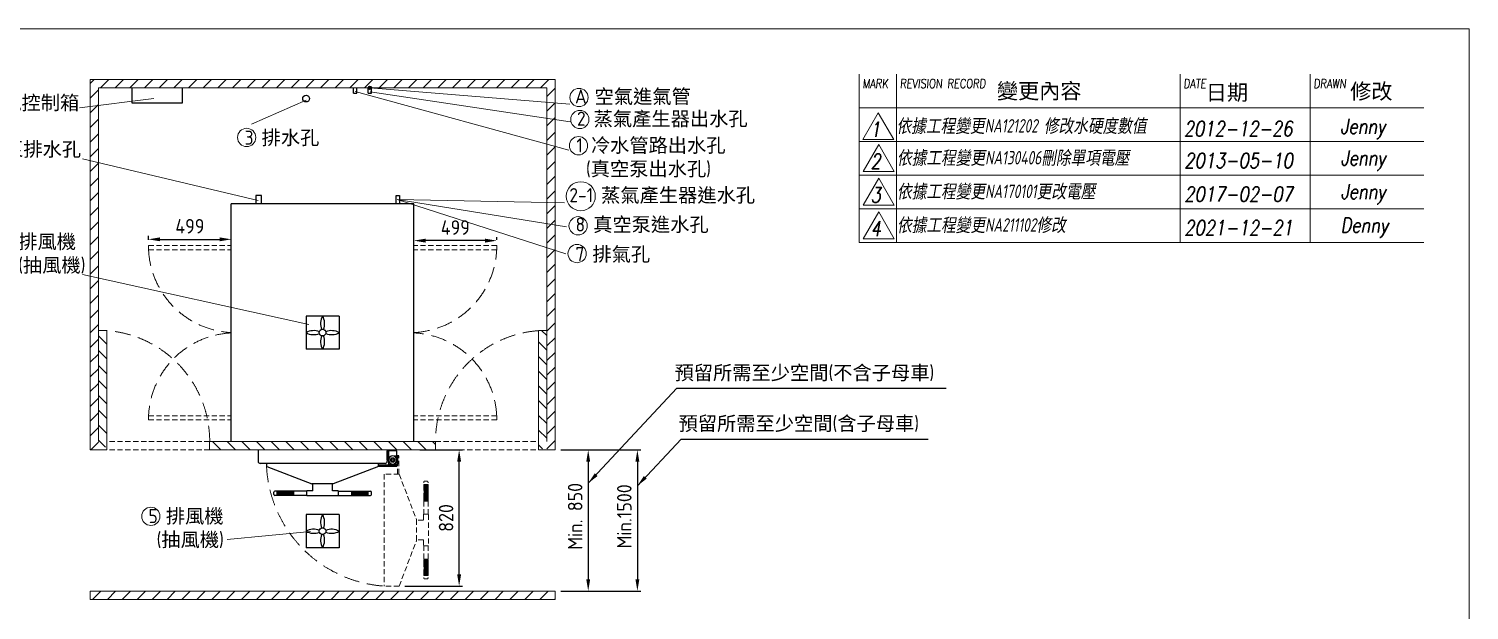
# Model space of a CAD drawing. Header units: millimetres. Extents: x -215875 to 28279, y -2277 to 9295.
# Drawn here: x 19603 to 28279, y 5794 to 9295 of the extents above; entities that cross this region are included whole.
import ezdxf

# ---------------------------------------------------------------- set-up
doc = ezdxf.new("R2010")
doc.units = ezdxf.units.MM
doc.header["$MEASUREMENT"] = 0
doc.linetypes.add('HIDDEN', pattern=[9.525, 6.35, -3.175])
doc.layers.get('0').update_dxf_attribs({"lineweight": 25})
for name, color, linetype, lineweight in [('D', 3, 'Continuous', 13), ('F', 7, 'Continuous', 15), ('H', 2, 'HIDDEN', 15), ('S', 4, 'Continuous', 15), ('T', 4, 'Continuous', 15)]:
    doc.layers.add(name, color=color, linetype=linetype, lineweight=lineweight)
doc.styles.get("Standard").update_dxf_attribs({"font": 'KAIU.TTF'})
doc.styles.add('STU25', font='isocp2.shx')
doc.styles.add('Text', font='romans.shx', dxfattribs={"width": 0.8, "oblique": 10})
doc.dimstyles.new('STU25', dxfattribs={"dimscale": 35, "dimtxt": 2.5, "dimasz": 2, "dimexe": 0.6, "dimexo": 1, "dimgap": 1, "dimtad": 1, "dimdsep": 46, "dimtxsty": 'STU25', "dimcen": 2, "dimazin": 2, "dimtfac": 1, "dimtmove": 0, "dimatfit": 3, "dimfxl": 0, "dimtolj": 1, "dimtzin": 0, "dimarcsym": 0})
doc.dimstyles.new('STU25$7', dxfattribs={"dimscale": 35, "dimtxt": 2.5, "dimasz": 2, "dimexe": 1.25, "dimexo": 0.625, "dimgap": 1, "dimtad": 0, "dimdec": 4, "dimdsep": 46, "dimtxsty": 'STU25', "dimcen": 2.5, "dimazin": 2, "dimtfac": 1, "dimtdec": 4, "dimtmove": 0, "dimatfit": 3, "dimfxl": 0, "dimtolj": 1, "dimtzin": 0, "dimarcsym": 0})
pattern_1 = [(315, (238863.4, 22972.41), (44.194174, 44.194174), [])]

# ---------------------------------------------------------------- blocks, each defined once
blk = doc.blocks.new('*D13')
at = {"layer": 'D', "color": 0, "lineweight": -2}
for p, q in [((22807.6, 6759), (22993.4, 6759)), ((22972.4, 6689), (22972.4, 5979)), ((22807.6, 5909), (22993.4, 5909))]:
    blk.add_line(p, q, dxfattribs=at)
at = {"layer": 'D', "color": 0}
for points in [[(22984, 6689), (22960.7, 6689), (22972.4, 6759)], [(22960.7, 5979), (22984, 5979), (22972.4, 5909)]]:
    blk.add_solid(points, dxfattribs=at)
at = {"layer": 'Defpoints', "color": 0}
for p in [(22772.6, 6759), (22772.6, 5909), (22972.4, 5909)]:
    blk.add_point(p, dxfattribs=at)
at = {"layer": 'D', "color": 0, "insert": (22893.6, 6359), "char_height": 87.5, "attachment_point": 5, "rotation": 90, "style": 'STU25'}
blk.add_mtext('\\A1;{\\Fisocp2.shx;Min. 850}', dxfattribs=at)
blk = doc.blocks.new('*D14')
at = {"layer": 'D', "color": 0, "lineweight": -2}
for p, q in [((22807.6, 6759), (23289.5, 6759)), ((23268.5, 6689), (23268.5, 5979)), ((22807.6, 5909), (23289.5, 5909))]:
    blk.add_line(p, q, dxfattribs=at)
at = {"layer": 'D', "color": 0}
for points in [[(23280.2, 6689), (23256.8, 6689), (23268.5, 6759)], [(23256.8, 5979), (23280.2, 5979), (23268.5, 5909)]]:
    blk.add_solid(points, dxfattribs=at)
at = {"layer": 'Defpoints', "color": 0}
for p in [(22772.6, 6759), (22772.6, 5909), (23268.5, 5909)]:
    blk.add_point(p, dxfattribs=at)
at = {"layer": 'D', "color": 0, "insert": (23189.7, 6359), "char_height": 87.5, "attachment_point": 5, "rotation": 90, "style": 'STU25'}
blk.add_mtext('\\A1;{\\Fisocp2.shx;Min.1500}', dxfattribs=at)
blk = doc.blocks.new('*D16')
at = {"layer": 'D', "color": 0, "lineweight": -2}
for p, q in [((21957.6, 6759), (22215.9, 6759)), ((22194.9, 6009), (22194.9, 6689)), ((21868.7, 5939), (22215.9, 5939))]:
    blk.add_line(p, q, dxfattribs=at)
at = {"layer": 'D', "color": 0}
for points in [[(22206.6, 6689), (22183.3, 6689), (22194.9, 6759)], [(22183.3, 6009), (22206.6, 6009), (22194.9, 5939)]]:
    blk.add_solid(points, dxfattribs=at)
at = {"layer": 'Defpoints', "color": 0}
for p in [(21922.6, 6759), (22194.9, 6759), (21833.7, 5939)]:
    blk.add_point(p, dxfattribs=at)
at = {"layer": 'D', "color": 0, "insert": (22116.2, 6349), "char_height": 87.5, "attachment_point": 5, "rotation": 90, "style": 'STU25'}
blk.add_mtext('\\A1;820', dxfattribs=at)
blk = doc.blocks.new('*D18')
at = {"layer": 'D', "color": 0, "lineweight": -2}
for p, q in [((21922.6, 8024), (21922.6, 8040)), ((22351.6, 8019), (21992.6, 8019)), ((22421.6, 8024), (22421.6, 8040))]:
    blk.add_line(p, q, dxfattribs=at)
at = {"layer": 'D', "color": 0}
for points in [[(21992.6, 8030.7), (21992.6, 8007.4), (21922.6, 8019)], [(22351.6, 8007.4), (22351.6, 8030.7), (22421.6, 8019)]]:
    blk.add_solid(points, dxfattribs=at)
at = {"layer": 'Defpoints', "color": 0}
for p in [(21922.6, 8019), (21922.6, 7989), (22421.6, 7989)]:
    blk.add_point(p, dxfattribs=at)
at = {"layer": 'D', "color": 0, "insert": (22172.1, 8097.8), "char_height": 87.5, "attachment_point": 5, "style": 'STU25'}
blk.add_mtext('\\A1;499', dxfattribs=at)
blk = doc.blocks.new('*D19')
at = {"layer": 'D', "color": 0, "lineweight": -2}
for p, q in [((20323.6, 8024), (20323.6, 8047.9)), ((20393.6, 8026.9), (20752.6, 8026.9)), ((20822.6, 8024), (20822.6, 8047.9))]:
    blk.add_line(p, q, dxfattribs=at)
at = {"layer": 'D', "color": 0}
for points in [[(20393.6, 8038.6), (20393.6, 8015.3), (20323.6, 8026.9)], [(20752.6, 8015.3), (20752.6, 8038.6), (20822.6, 8026.9)]]:
    blk.add_solid(points, dxfattribs=at)
at = {"layer": 'Defpoints', "color": 0}
for p in [(20323.6, 7989), (20822.6, 8026.9), (20822.6, 7989)]:
    blk.add_point(p, dxfattribs=at)
at = {"layer": 'D', "color": 0, "insert": (20573.1, 8105.7), "char_height": 87.5, "attachment_point": 5, "style": 'STU25'}
blk.add_mtext('\\A1;499', dxfattribs=at)

msp = doc.modelspace()

# ---------------------------------------------------------------- hatches: boundary and pattern name
msp.add_hatch(color=256).paths.add_polyline_path([(21657.613, 8949.797, 1), (21657.613, 8928.275, 1)])
at = {"layer": 'H', "ltscale": 5}
h = msp.add_hatch(dxfattribs=at)
h.set_pattern_fill('ANSI31', color=256, scale=500, style=0)
h.set_pattern_definition([(45, (238863.4, 22972.41), (-44.194174, 44.194174), [])])
h.paths.add_polyline_path([(20022.613, 8939.036), (21646.853, 8939.036, -1), (21668.374, 8939.036), (22722.613, 8939.036), (22722.613, 6809.036), (22722.613, 6759.036), (22772.613, 6759.036), (22772.613, 8989.036), (19972.613, 8989.036), (19972.613, 6759.036), (20022.613, 6759.036), (20022.613, 6809.036), (20022.613, 7478.252)])
h = msp.add_hatch(dxfattribs=at)
h.set_pattern_fill('ANSI31', color=256, scale=20, angle=270, style=0)
h.set_pattern_definition([(315, (254033.56, 22906.9), (44.90128, 44.90128), [])])
h.paths.add_polyline_path([(20022.613, 7478.252), (20022.613, 6809.036), (20047.613, 6765.735), (20072.613, 6780.169), (20072.613, 7478.252)])
h = msp.add_hatch(dxfattribs=at)
h.set_pattern_fill('ANSI31', color=256, scale=500, angle=270, style=0)
h.set_pattern_definition(pattern_1)
h.paths.add_polyline_path([(22722.613, 7478.252), (22722.613, 6809.036), (22697.613, 6765.735), (22672.613, 6780.169), (22672.613, 7478.252)])
h = msp.add_hatch(dxfattribs=at)
h.set_pattern_fill('ANSI31', color=256, scale=500, angle=270, style=0)
h.set_pattern_definition(pattern_1)
h.paths.add_polyline_path([(20691.829, 6759.036), (20691.829, 6809.036), (22053.398, 6809.036), (22053.398, 6759.036)])
h = msp.add_hatch(dxfattribs=at)
h.set_pattern_fill('ANSI31', color=256, scale=20, style=0)
h.set_pattern_definition([(45, (238297.184, 22922.41), (-44.90128, 44.90128), [])])
h.paths.add_polyline_path([(19972.613, 5909.036), (19972.613, 5859.036), (22772.613, 5859.036), (22772.613, 5909.036)])

# ---------------------------------------------------------------- linework, layer by layer
for p, q in [((21558.946, 8906.661), (21558.946, 8939.036)), ((21578.946, 8906.661), (21578.946, 8939.036)), ((21647.613, 8906.661), (21647.613, 8939.036)), ((21667.613, 8906.661), (21667.613, 8939.036)), ((21558.946, 8906.661), (21578.946, 8906.661)), ((21647.613, 8906.661), (21667.613, 8906.661)), ((20969.717, 8290.036), (20969.717, 8240.036)), ((21003.717, 8290.036), (20969.717, 8290.036)), ((21003.717, 8240.036), (21003.717, 8290.036)), ((21815.842, 8290.036), (21835.842, 8290.036)), ((21815.842, 8240.036), (21815.842, 8290.036)), ((21835.842, 8290.036), (21835.842, 8240.036)), ((20822.613, 6809.036), (20822.613, 8240.036)), ((21922.613, 8240.036), (20822.613, 8240.036)), ((21922.613, 6809.036), (21922.613, 8240.036)), ((21272.613, 7565.036), (21272.613, 7365.036)), ((21472.613, 7565.036), (21272.613, 7565.036)), ((21472.613, 7565.036), (21472.613, 7365.036)), ((21472.613, 7365.036), (21272.613, 7365.036)), ((20983.613, 6759.036), (20983.613, 6691.036)), ((21761.613, 6759.036), (21761.613, 6691.036)), ((21761.613, 6698.036), (21761.613, 6754.036)), ((21761.613, 6754.036), (21769.613, 6754.036)), ((21769.613, 6698.036), (21761.613, 6698.036)), ((21819.613, 6754.036), (21769.613, 6754.036)), ((21769.613, 6754.036), (21769.613, 6698.036)), ((21769.613, 6698.036), (21769.613, 6754.036)), ((21769.613, 6698.036), (21769.613, 6669.036)), ((21819.613, 6698.036), (21819.613, 6754.036)), ((21819.613, 6698.036), (21819.613, 6669.036)), ((21831.613, 6723.036), (21823.613, 6723.036)), ((21823.613, 6723.036), (21823.613, 6673.036)), ((21025.613, 6678.036), (20996.613, 6678.036)), ((21748.613, 6678.036), (21025.613, 6678.036)), ((21035.613, 6658.916), (21035.613, 6678.036)), ((21035.613, 6658.916), (21308.613, 6555.036)), ((21709.613, 6658.916), (21436.613, 6555.036)), ((21709.613, 6658.916), (21709.613, 6678.036)), ((21709.613, 6669.036), (21819.613, 6669.036)), ((21709.613, 6661.036), (21819.613, 6661.036)), ((21819.613, 6669.036), (21769.613, 6669.036)), ((21819.613, 6661.036), (21819.613, 6669.036)), ((21278.507, 6510.686), (21084.507, 6510.686)), ((21098.507, 6499.709), (21109.484, 6510.686)), ((21098.507, 6501.709), (21107.484, 6510.686)), ((21098.507, 6497.709), (21111.484, 6510.686)), ((21098.507, 6493.709), (21115.484, 6510.686)), ((21098.507, 6495.709), (21113.484, 6510.686)), ((21098.507, 6503.709), (21105.484, 6510.686)), ((21098.507, 6509.709), (21099.484, 6510.686)), ((21098.507, 6507.709), (21101.484, 6510.686)), ((21098.507, 6505.709), (21103.484, 6510.686)), ((21098.507, 6487.709), (21121.484, 6510.686)), ((21098.507, 6489.709), (21119.484, 6510.686)), ((21098.507, 6491.709), (21117.484, 6510.686)), ((21098.507, 6485.709), (21123.484, 6510.686)), ((21098.507, 6485.286), (21098.507, 6510.686)), ((21122.321, 6485.286), (21098.507, 6509.099)), ((21120.321, 6485.286), (21098.507, 6507.099)), ((21124.321, 6485.286), (21098.921, 6510.686)), ((21100.084, 6485.286), (21125.484, 6510.686)), ((21126.321, 6485.286), (21100.921, 6510.686)), ((21102.084, 6485.286), (21127.484, 6510.686)), ((21128.321, 6485.286), (21102.921, 6510.686)), ((21104.084, 6485.286), (21129.484, 6510.686)), ((21130.321, 6485.286), (21104.921, 6510.686)), ((21106.084, 6485.286), (21131.484, 6510.686)), ((21132.321, 6485.286), (21106.921, 6510.686)), ((21108.084, 6485.286), (21133.484, 6510.686)), ((21134.321, 6485.286), (21108.921, 6510.686)), ((21110.084, 6485.286), (21135.484, 6510.686)), ((21136.321, 6485.286), (21110.921, 6510.686)), ((21112.084, 6485.286), (21137.484, 6510.686)), ((21138.321, 6485.286), (21112.921, 6510.686)), ((21114.084, 6485.286), (21139.484, 6510.686)), ((21140.321, 6485.286), (21114.921, 6510.686)), ((21116.084, 6485.286), (21141.484, 6510.686)), ((21142.321, 6485.286), (21116.921, 6510.686)), ((21118.084, 6485.286), (21143.484, 6510.686)), ((21144.321, 6485.286), (21118.921, 6510.686)), ((21120.084, 6485.286), (21145.484, 6510.686)), ((21146.321, 6485.286), (21120.921, 6510.686)), ((21122.084, 6485.286), (21147.484, 6510.686)), ((21148.321, 6485.286), (21122.921, 6510.686)), ((21124.084, 6485.286), (21149.484, 6510.686)), ((21150.321, 6485.286), (21124.921, 6510.686)), ((21126.084, 6485.286), (21151.484, 6510.686)), ((21152.321, 6485.286), (21126.921, 6510.686)), ((21128.084, 6485.286), (21153.484, 6510.686)), ((21154.321, 6485.286), (21128.921, 6510.686)), ((21130.084, 6485.286), (21155.484, 6510.686)), ((21156.321, 6485.286), (21130.921, 6510.686)), ((21132.084, 6485.286), (21157.484, 6510.686)), ((21158.321, 6485.286), (21132.921, 6510.686)), ((21134.084, 6485.286), (21159.484, 6510.686)), ((21160.321, 6485.286), (21134.921, 6510.686)), ((21136.084, 6485.286), (21161.484, 6510.686)), ((21162.321, 6485.286), (21136.921, 6510.686)), ((21138.084, 6485.286), (21163.484, 6510.686)), ((21164.321, 6485.286), (21138.921, 6510.686)), ((21140.084, 6485.286), (21165.484, 6510.686)), ((21166.321, 6485.286), (21140.921, 6510.686)), ((21142.084, 6485.286), (21167.484, 6510.686)), ((21168.321, 6485.286), (21142.921, 6510.686)), ((21144.084, 6485.286), (21169.484, 6510.686)), ((21170.321, 6485.286), (21144.921, 6510.686)), ((21146.084, 6485.286), (21171.484, 6510.686)), ((21172.321, 6485.286), (21146.921, 6510.686)), ((21148.084, 6485.286), (21173.484, 6510.686)), ((21174.321, 6485.286), (21148.921, 6510.686)), ((21150.084, 6485.286), (21175.484, 6510.686)), ((21176.321, 6485.286), (21150.921, 6510.686)), ((21152.084, 6485.286), (21177.484, 6510.686)), ((21178.321, 6485.286), (21152.921, 6510.686)), ((21154.084, 6485.286), (21179.484, 6510.686)), ((21180.321, 6485.286), (21154.921, 6510.686)), ((21156.084, 6485.286), (21181.484, 6510.686)), ((21182.321, 6485.286), (21156.921, 6510.686)), ((21158.084, 6485.286), (21183.484, 6510.686)), ((21184.321, 6485.286), (21158.921, 6510.686)), ((21160.084, 6485.286), (21185.484, 6510.686)), ((21186.321, 6485.286), (21160.921, 6510.686)), ((21162.084, 6485.286), (21187.484, 6510.686)), ((21188.321, 6485.286), (21162.921, 6510.686)), ((21164.084, 6485.286), (21189.484, 6510.686)), ((21190.321, 6485.286), (21164.921, 6510.686)), ((21166.084, 6485.286), (21191.484, 6510.686)), ((21192.321, 6485.286), (21166.921, 6510.686)), ((21168.084, 6485.286), (21193.484, 6510.686)), ((21194.321, 6485.286), (21168.921, 6510.686)), ((21170.084, 6485.286), (21195.484, 6510.686)), ((21196.321, 6485.286), (21170.921, 6510.686)), ((21172.084, 6485.286), (21197.484, 6510.686)), ((21198.321, 6485.286), (21172.921, 6510.686)), ((21174.084, 6485.286), (21198.507, 6509.709)), ((21198.507, 6487.099), (21174.921, 6510.686)), ((21176.084, 6485.286), (21198.507, 6507.709)), ((21198.507, 6489.099), (21176.921, 6510.686)), ((21198.507, 6491.099), (21178.921, 6510.686)), ((21198.507, 6493.099), (21180.921, 6510.686)), ((21198.507, 6495.099), (21182.921, 6510.686)), ((21198.507, 6497.099), (21184.921, 6510.686)), ((21198.507, 6499.099), (21186.921, 6510.686)), ((21198.507, 6501.099), (21188.921, 6510.686)), ((21198.507, 6503.099), (21190.921, 6510.686)), ((21198.507, 6505.099), (21192.921, 6510.686)), ((21198.507, 6507.099), (21194.921, 6510.686)), ((21198.507, 6509.099), (21196.921, 6510.686)), ((21198.507, 6485.286), (21198.507, 6510.686)), ((21313.613, 6512.986), (21278.507, 6512.986)), ((21278.507, 6482.986), (21278.507, 6512.986)), ((21278.507, 6485.286), (21278.507, 6510.686)), ((21436.613, 6555.036), (21308.613, 6555.036)), ((21313.613, 6512.986), (21313.613, 6555.036)), ((21431.613, 6512.986), (21431.613, 6555.036)), ((21465.613, 6512.986), (21431.613, 6512.986)), ((21467.613, 6484.986), (21467.613, 6510.986)), ((21467.613, 6510.686), (21661.613, 6510.686)), ((21547.613, 6493.099), (21565.2, 6510.686)), ((21547.613, 6509.099), (21549.2, 6510.686)), ((21547.613, 6503.099), (21555.2, 6510.686)), ((21547.613, 6505.099), (21553.2, 6510.686)), ((21547.613, 6507.099), (21551.2, 6510.686)), ((21547.613, 6497.099), (21561.2, 6510.686)), ((21547.613, 6499.099), (21559.2, 6510.686)), ((21547.613, 6501.099), (21557.2, 6510.686)), ((21547.613, 6495.099), (21563.2, 6510.686)), ((21547.613, 6485.286), (21547.613, 6510.686)), ((21547.613, 6487.099), (21571.2, 6510.686)), ((21547.613, 6489.099), (21569.2, 6510.686)), ((21547.613, 6491.099), (21567.2, 6510.686)), ((21572.036, 6485.286), (21547.613, 6509.709)), ((21570.036, 6485.286), (21547.613, 6507.709)), ((21547.8, 6485.286), (21573.2, 6510.686)), ((21574.036, 6485.286), (21548.636, 6510.686)), ((21549.8, 6485.286), (21575.2, 6510.686)), ((21576.036, 6485.286), (21550.636, 6510.686)), ((21551.8, 6485.286), (21577.2, 6510.686)), ((21578.036, 6485.286), (21552.636, 6510.686)), ((21553.8, 6485.286), (21579.2, 6510.686)), ((21580.036, 6485.286), (21554.636, 6510.686)), ((21555.8, 6485.286), (21581.2, 6510.686)), ((21582.036, 6485.286), (21556.636, 6510.686)), ((21557.8, 6485.286), (21583.2, 6510.686)), ((21584.036, 6485.286), (21558.636, 6510.686)), ((21559.8, 6485.286), (21585.2, 6510.686)), ((21586.036, 6485.286), (21560.636, 6510.686)), ((21561.8, 6485.286), (21587.2, 6510.686)), ((21588.036, 6485.286), (21562.636, 6510.686)), ((21563.8, 6485.286), (21589.2, 6510.686)), ((21590.036, 6485.286), (21564.636, 6510.686)), ((21565.8, 6485.286), (21591.2, 6510.686)), ((21592.036, 6485.286), (21566.636, 6510.686)), ((21567.8, 6485.286), (21593.2, 6510.686)), ((21594.036, 6485.286), (21568.636, 6510.686)), ((21569.8, 6485.286), (21595.2, 6510.686)), ((21596.036, 6485.286), (21570.636, 6510.686)), ((21571.8, 6485.286), (21597.2, 6510.686)), ((21598.036, 6485.286), (21572.636, 6510.686)), ((21573.8, 6485.286), (21599.2, 6510.686)), ((21600.036, 6485.286), (21574.636, 6510.686)), ((21575.8, 6485.286), (21601.2, 6510.686)), ((21602.036, 6485.286), (21576.636, 6510.686)), ((21577.8, 6485.286), (21603.2, 6510.686)), ((21604.036, 6485.286), (21578.636, 6510.686)), ((21579.8, 6485.286), (21605.2, 6510.686)), ((21606.036, 6485.286), (21580.636, 6510.686)), ((21581.8, 6485.286), (21607.2, 6510.686)), ((21608.036, 6485.286), (21582.636, 6510.686)), ((21583.8, 6485.286), (21609.2, 6510.686)), ((21610.036, 6485.286), (21584.636, 6510.686)), ((21585.8, 6485.286), (21611.2, 6510.686)), ((21612.036, 6485.286), (21586.636, 6510.686)), ((21587.8, 6485.286), (21613.2, 6510.686)), ((21614.036, 6485.286), (21588.636, 6510.686)), ((21589.8, 6485.286), (21615.2, 6510.686)), ((21616.036, 6485.286), (21590.636, 6510.686)), ((21591.8, 6485.286), (21617.2, 6510.686)), ((21618.036, 6485.286), (21592.636, 6510.686)), ((21593.8, 6485.286), (21619.2, 6510.686)), ((21620.036, 6485.286), (21594.636, 6510.686)), ((21595.8, 6485.286), (21621.2, 6510.686)), ((21622.036, 6485.286), (21596.636, 6510.686)), ((21597.8, 6485.286), (21623.2, 6510.686)), ((21624.036, 6485.286), (21598.636, 6510.686)), ((21599.8, 6485.286), (21625.2, 6510.686)), ((21626.036, 6485.286), (21600.636, 6510.686)), ((21601.8, 6485.286), (21627.2, 6510.686)), ((21628.036, 6485.286), (21602.636, 6510.686)), ((21603.8, 6485.286), (21629.2, 6510.686)), ((21630.036, 6485.286), (21604.636, 6510.686)), ((21605.8, 6485.286), (21631.2, 6510.686)), ((21632.036, 6485.286), (21606.636, 6510.686)), ((21607.8, 6485.286), (21633.2, 6510.686)), ((21634.036, 6485.286), (21608.636, 6510.686)), ((21609.8, 6485.286), (21635.2, 6510.686)), ((21636.036, 6485.286), (21610.636, 6510.686)), ((21611.8, 6485.286), (21637.2, 6510.686)), ((21638.036, 6485.286), (21612.636, 6510.686)), ((21613.8, 6485.286), (21639.2, 6510.686)), ((21640.036, 6485.286), (21614.636, 6510.686)), ((21615.8, 6485.286), (21641.2, 6510.686)), ((21642.036, 6485.286), (21616.636, 6510.686)), ((21617.8, 6485.286), (21643.2, 6510.686)), ((21644.036, 6485.286), (21618.636, 6510.686)), ((21619.8, 6485.286), (21645.2, 6510.686)), ((21646.036, 6485.286), (21620.636, 6510.686)), ((21621.8, 6485.286), (21647.2, 6510.686)), ((21647.613, 6485.709), (21622.636, 6510.686)), ((21623.8, 6485.286), (21647.613, 6509.099)), ((21647.613, 6487.709), (21624.636, 6510.686)), ((21625.8, 6485.286), (21647.613, 6507.099)), ((21647.613, 6489.709), (21626.636, 6510.686)), ((21647.613, 6491.709), (21628.636, 6510.686)), ((21647.613, 6493.709), (21630.636, 6510.686)), ((21647.613, 6495.709), (21632.636, 6510.686)), ((21647.613, 6497.709), (21634.636, 6510.686)), ((21647.613, 6499.709), (21636.636, 6510.686)), ((21647.613, 6501.709), (21638.636, 6510.686)), ((21647.613, 6503.709), (21640.636, 6510.686)), ((21647.613, 6505.709), (21642.636, 6510.686)), ((21647.613, 6507.709), (21644.636, 6510.686)), ((21647.613, 6509.709), (21646.636, 6510.686)), ((21647.613, 6485.286), (21647.613, 6510.686)), ((21078.507, 6491.286), (21078.507, 6504.686)), ((21278.507, 6485.286), (21084.507, 6485.286)), ((21118.321, 6485.286), (21098.507, 6505.099)), ((21116.321, 6485.286), (21098.507, 6503.099)), ((21114.321, 6485.286), (21098.507, 6501.099)), ((21112.321, 6485.286), (21098.507, 6499.099)), ((21110.321, 6485.286), (21098.507, 6497.099)), ((21108.321, 6485.286), (21098.507, 6495.099)), ((21106.321, 6485.286), (21098.507, 6493.099)), ((21104.321, 6485.286), (21098.507, 6491.099)), ((21102.321, 6485.286), (21098.507, 6489.099)), ((21100.321, 6485.286), (21098.507, 6487.099)), ((21178.084, 6485.286), (21198.507, 6505.709)), ((21180.084, 6485.286), (21198.507, 6503.709)), ((21182.084, 6485.286), (21198.507, 6501.709)), ((21184.084, 6485.286), (21198.507, 6499.709)), ((21186.084, 6485.286), (21198.507, 6497.709)), ((21188.084, 6485.286), (21198.507, 6495.709)), ((21190.084, 6485.286), (21198.507, 6493.709)), ((21192.084, 6485.286), (21198.507, 6491.709)), ((21194.084, 6485.286), (21198.507, 6489.709)), ((21196.084, 6485.286), (21198.507, 6487.709)), ((21465.613, 6482.986), (21278.507, 6482.986)), ((21467.613, 6485.286), (21661.613, 6485.286)), ((21568.036, 6485.286), (21547.613, 6505.709)), ((21566.036, 6485.286), (21547.613, 6503.709)), ((21564.036, 6485.286), (21547.613, 6501.709)), ((21562.036, 6485.286), (21547.613, 6499.709)), ((21560.036, 6485.286), (21547.613, 6497.709)), ((21558.036, 6485.286), (21547.613, 6495.709)), ((21556.036, 6485.286), (21547.613, 6493.709)), ((21554.036, 6485.286), (21547.613, 6491.709)), ((21552.036, 6485.286), (21547.613, 6489.709)), ((21550.036, 6485.286), (21547.613, 6487.709)), ((21627.8, 6485.286), (21647.613, 6505.099)), ((21629.8, 6485.286), (21647.613, 6503.099)), ((21631.8, 6485.286), (21647.613, 6501.099)), ((21633.8, 6485.286), (21647.613, 6499.099)), ((21635.8, 6485.286), (21647.613, 6497.099)), ((21637.8, 6485.286), (21647.613, 6495.099)), ((21639.8, 6485.286), (21647.613, 6493.099)), ((21641.8, 6485.286), (21647.613, 6491.099)), ((21643.8, 6485.286), (21647.613, 6489.099)), ((21645.8, 6485.286), (21647.613, 6487.099)), ((21667.613, 6491.286), (21667.613, 6504.686)), ((21272.613, 6369.036), (21272.613, 6169.036)), ((21472.613, 6369.036), (21272.613, 6369.036)), ((21472.613, 6369.036), (21472.613, 6169.036)), ((21472.613, 6169.036), (21272.613, 6169.036))]:
    msp.add_line(p, q)
msp.add_lwpolyline([(20223.311, 8939.036), (20223.311, 8849.438), (20527.999, 8849.438), (20527.999, 8939.036)])
for centre, radius in [((21657.613, 8939.036), 10.761), ((21272.613, 8874.036), 20), ((21372.613, 7465.036), 20), ((21372.613, 7465.036), 20), ((21372.613, 7465.036), 20), ((21372.613, 7465.036), 20), ((21794.613, 6698.036), 14), ((21794.613, 6698.036), 8), ((21372.613, 6269.036), 20), ((21372.613, 6269.036), 20), ((21372.613, 6269.036), 20), ((21372.613, 6269.036), 20)]:
    msp.add_circle(centre, radius)
for centre, radius, start, end in [((21453.638, 7519.161), 93.11, 150.4818019, 201.9770324), ((21291.589, 7519.161), 93.11, 338.0229676, 29.5181981), ((21318.489, 7384.012), 93.11, 68.0229676, 119.5181981), ((21318.489, 7546.061), 93.11, 240.4818019, 291.9770324), ((21426.738, 7384.012), 93.11, 60.4818019, 111.9770324), ((21426.738, 7546.061), 93.11, 248.0229676, 299.5181981), ((21453.638, 7410.912), 93.11, 158.0229676, 209.5181981), ((21291.589, 7410.912), 93.11, 330.4818019, 21.9770324), ((20996.613, 6691.036), 13, 180, 270), ((21748.613, 6691.036), 13, 270, 0), ((21794.613, 6698.036), 25, 0, 180), ((21794.613, 6698.036), 25, 180, 0), ((21084.507, 6504.686), 6, 90, 180), ((21465.613, 6510.986), 2, 0, 90), ((21661.613, 6504.686), 6, 0, 90), ((21084.507, 6491.286), 6, 180, 270), ((21465.613, 6484.986), 2, 270, 0), ((21661.613, 6491.286), 6, 270, 0), ((21453.638, 6323.161), 93.11, 150.4818019, 201.9770324), ((21291.589, 6323.161), 93.11, 338.0229676, 29.5181981), ((21318.489, 6188.012), 93.11, 68.0229676, 119.5181981), ((21318.489, 6350.061), 93.11, 240.4818019, 291.9770324), ((21453.638, 6214.912), 93.11, 158.0229676, 209.5181981), ((21291.589, 6214.912), 93.11, 330.4818019, 21.9770324), ((21426.738, 6188.012), 93.11, 60.4818019, 111.9770324), ((21426.738, 6350.061), 93.11, 248.0229676, 299.5181981)]:
    msp.add_arc(centre, radius, start, end)
at = {"layer": 'D'}
for p, q in [((21657.613, 8939.036), (22862.378, 8839.866)), ((20356.304, 8875.933), (19907.531, 8818.388)), ((21272.613, 8864.601), (20944.942, 8721.277)), ((21567.722, 8916.915), (22856.386, 8562.986)), ((21658.552, 8914.18), (22864.522, 8733.743)), ((20983.455, 8260.209), (19925.513, 8512.078)), ((21821.039, 8265.984), (22829.942, 8245.816)), ((21821.039, 8265.984), (22840.717, 8102.117)), ((21821.039, 8265.984), (22836.719, 7939.287)), ((21290.335, 7514.022), (19926.852, 7816.141)), ((21299.223, 6268.104), (20797.239, 6219.084))]:
    msp.add_line(p, q, dxfattribs=at)
for centre, radius in [((22917.021, 8881.04), 55), ((22922.052, 8748.519), 55), ((20915.169, 8640.392), 55), ((22914.017, 8590.622), 55), ((22927.584, 8286.333), 87.5), ((22911.594, 8108.41), 55), ((22905.407, 7941.149), 55), ((20338.11, 6358.708), 55)]:
    msp.add_circle(centre, radius, dxfattribs=at)
at = {"layer": 'F'}
msp.add_line((24604.64, 9020.557), (24604.64, 8008.057), dxfattribs=at)
at = {"layer": 'F', "color": 7}
for p, q in [((24829.64, 9020.557), (24829.64, 8008.057)), ((26537.81, 8008.057), (26537.81, 9020.557)), ((27321.538, 8008.057), (27321.538, 9020.557)), ((28004.629, 8818.057), (24604.64, 8818.057)), ((24604.64, 8615.557), (28004.629, 8615.557)), ((24604.64, 8413.057), (28004.629, 8413.057)), ((24604.64, 8210.557), (28004.629, 8210.557)), ((24604.64, 8008.057), (28004.629, 8008.057))]:
    msp.add_line(p, q, dxfattribs=at)
at = {"layer": 'F', "color": 6}
msp.add_lwpolyline([(15093.65, 9294.578), (15093.65, 24.578), (28278.65, 24.578), (28278.65, 9294.578)], close=True, dxfattribs=at)
msp.add_lwpolyline([(15093.65, 9294.578), (15093.65, 24.578), (28278.65, 24.578), (28278.65, 9294.578)], close=True, dxfattribs=at)
at = {"layer": 'F', "color": 7}
for points in [[(24719.53, 8789.293), (24626.039, 8627.362), (24813.021, 8627.362)], [(24722.065, 8597.284), (24628.574, 8435.353), (24815.556, 8435.353)], [(24722.065, 8394.784), (24628.574, 8232.853), (24815.556, 8232.853)], [(24722.065, 8192.284), (24628.574, 8030.353), (24815.556, 8030.353)]]:
    msp.add_lwpolyline(points, close=True, dxfattribs=at)
at = {"layer": 'H', "ltscale": 5}
for p, q in [((20323.613, 7964.036), (20323.613, 7989.036)), ((20323.613, 7989.036), (20822.613, 7989.036)), ((22421.613, 7989.036), (21922.613, 7989.036)), ((22421.613, 7964.036), (22421.613, 7989.036)), ((20323.613, 7964.036), (20822.613, 7964.036)), ((22421.613, 7964.036), (21922.613, 7964.036)), ((20323.613, 6965.036), (20822.613, 6965.036)), ((20323.613, 6965.036), (20323.613, 6940.036)), ((22421.613, 6965.036), (21922.613, 6965.036)), ((22421.613, 6965.036), (22421.613, 6940.036)), ((20323.613, 6940.036), (20822.613, 6940.036)), ((22421.613, 6940.036), (21922.613, 6940.036)), ((20691.829, 6809.036), (20072.613, 6809.036)), ((22053.398, 6809.036), (22672.613, 6809.036)), ((20691.829, 6759.036), (20072.613, 6759.036)), ((21794.613, 6723.036), (21823.613, 6723.036)), ((21823.613, 6613.036), (21823.613, 6723.036)), ((21831.613, 6613.036), (21831.613, 6723.036)), ((22053.398, 6759.036), (22672.613, 6759.036)), ((21742.613, 6613.036), (21742.613, 5939.036)), ((21833.733, 6613.036), (21742.613, 6613.036)), ((21794.613, 6673.036), (21823.613, 6673.036)), ((21833.733, 6613.036), (21937.613, 6340.036)), ((21981.964, 6371.036), (21981.964, 6565.036)), ((22004.941, 6551.036), (21981.964, 6528.059)), ((22002.941, 6551.036), (21981.964, 6530.059)), ((22000.941, 6551.036), (21981.964, 6532.059)), ((22006.941, 6551.036), (21981.964, 6526.059)), ((22007.364, 6551.036), (21981.964, 6551.036)), ((21992.941, 6551.036), (21981.964, 6540.059)), ((21990.941, 6551.036), (21981.964, 6542.059)), ((21994.941, 6551.036), (21981.964, 6538.059)), ((21996.941, 6551.036), (21981.964, 6536.059)), ((21988.941, 6551.036), (21981.964, 6544.059)), ((21982.941, 6551.036), (21981.964, 6550.059)), ((21984.941, 6551.036), (21981.964, 6548.059)), ((21986.941, 6551.036), (21981.964, 6546.059)), ((21998.941, 6551.036), (21981.964, 6534.059)), ((22007.364, 6525.223), (21981.964, 6550.623)), ((22007.364, 6549.459), (21981.964, 6524.059)), ((22007.364, 6523.223), (21981.964, 6548.623)), ((22007.364, 6547.459), (21981.964, 6522.059)), ((22007.364, 6521.223), (21981.964, 6546.623)), ((22007.364, 6545.459), (21981.964, 6520.059)), ((22007.364, 6519.223), (21981.964, 6544.623)), ((22007.364, 6543.459), (21981.964, 6518.059)), ((22007.364, 6517.223), (21981.964, 6542.623)), ((22007.364, 6541.459), (21981.964, 6516.059)), ((22007.364, 6515.223), (21981.964, 6540.623)), ((22007.364, 6539.459), (21981.964, 6514.059)), ((22007.364, 6513.223), (21981.964, 6538.623)), ((22007.364, 6537.459), (21981.964, 6512.059)), ((22007.364, 6511.223), (21981.964, 6536.623)), ((22007.364, 6535.459), (21981.964, 6510.059)), ((22007.364, 6509.223), (21981.964, 6534.623)), ((22007.364, 6533.459), (21981.964, 6508.059)), ((22007.364, 6507.223), (21981.964, 6532.623)), ((22007.364, 6531.459), (21981.964, 6506.059)), ((22007.364, 6505.223), (21981.964, 6530.623)), ((22007.364, 6529.459), (21981.964, 6504.059)), ((22007.364, 6503.223), (21981.964, 6528.623)), ((22007.364, 6527.459), (21981.964, 6502.059)), ((22007.364, 6501.223), (21981.964, 6526.623)), ((22007.364, 6525.459), (21981.964, 6500.059)), ((22007.364, 6499.223), (21981.964, 6524.623)), ((22007.364, 6523.459), (21981.964, 6498.059)), ((22007.364, 6497.223), (21981.964, 6522.623)), ((22007.364, 6521.459), (21981.964, 6496.059)), ((22007.364, 6495.223), (21981.964, 6520.623)), ((22007.364, 6519.459), (21981.964, 6494.059)), ((22007.364, 6493.223), (21981.964, 6518.623)), ((22007.364, 6517.459), (21981.964, 6492.059)), ((22007.364, 6491.223), (21981.964, 6516.623)), ((22007.364, 6515.459), (21981.964, 6490.059)), ((22007.364, 6489.223), (21981.964, 6514.623)), ((22007.364, 6513.459), (21981.964, 6488.059)), ((22007.364, 6487.223), (21981.964, 6512.623)), ((22007.364, 6511.459), (21981.964, 6486.059)), ((22007.364, 6485.223), (21981.964, 6510.623)), ((22007.364, 6509.459), (21981.964, 6484.059)), ((22007.364, 6483.223), (21981.964, 6508.623)), ((22007.364, 6507.459), (21981.964, 6482.059)), ((22007.364, 6527.223), (21983.55, 6551.036)), ((22007.364, 6529.223), (21985.55, 6551.036)), ((22007.364, 6531.223), (21987.55, 6551.036)), ((22001.364, 6571.036), (21987.964, 6571.036)), ((22007.364, 6533.223), (21989.55, 6551.036)), ((22007.364, 6535.223), (21991.55, 6551.036)), ((22007.364, 6537.223), (21993.55, 6551.036)), ((22007.364, 6539.223), (21995.55, 6551.036)), ((22007.364, 6541.223), (21997.55, 6551.036)), ((22007.364, 6543.223), (21999.55, 6551.036)), ((22007.364, 6545.223), (22001.55, 6551.036)), ((22007.364, 6547.223), (22003.55, 6551.036)), ((22007.364, 6549.223), (22005.55, 6551.036)), ((22007.364, 6371.036), (22007.364, 6565.036)), ((22007.364, 6481.223), (21981.964, 6506.623)), ((22007.364, 6505.459), (21981.964, 6480.059)), ((22007.364, 6479.223), (21981.964, 6504.623)), ((22007.364, 6503.459), (21981.964, 6478.059)), ((22007.364, 6477.223), (21981.964, 6502.623)), ((22007.364, 6501.459), (21981.964, 6476.059)), ((22007.364, 6475.223), (21981.964, 6500.623)), ((22007.364, 6499.459), (21981.964, 6474.059)), ((22007.364, 6473.223), (21981.964, 6498.623)), ((22007.364, 6497.459), (21981.964, 6472.059)), ((22007.364, 6471.223), (21981.964, 6496.623)), ((22007.364, 6495.459), (21981.964, 6470.059)), ((22007.364, 6469.223), (21981.964, 6494.623)), ((22007.364, 6493.459), (21981.964, 6468.059)), ((22007.364, 6467.223), (21981.964, 6492.623)), ((22007.364, 6491.459), (21981.964, 6466.059)), ((22007.364, 6465.223), (21981.964, 6490.623)), ((22007.364, 6489.459), (21981.964, 6464.059)), ((22007.364, 6463.223), (21981.964, 6488.623)), ((22007.364, 6487.459), (21981.964, 6462.059)), ((22007.364, 6461.223), (21981.964, 6486.623)), ((22007.364, 6485.459), (21981.964, 6460.059)), ((22007.364, 6459.223), (21981.964, 6484.623)), ((22007.364, 6483.459), (21981.964, 6458.059)), ((22007.364, 6457.223), (21981.964, 6482.623)), ((22007.364, 6481.459), (21981.964, 6456.059)), ((22007.364, 6455.223), (21981.964, 6480.623)), ((22007.364, 6479.459), (21981.964, 6454.059)), ((22007.364, 6453.223), (21981.964, 6478.623)), ((22007.364, 6477.459), (21981.964, 6452.059)), ((22007.364, 6451.223), (21981.964, 6476.623)), ((22005.55, 6451.036), (21981.964, 6474.623)), ((22003.55, 6451.036), (21981.964, 6472.623)), ((22001.55, 6451.036), (21981.964, 6470.623)), ((21999.55, 6451.036), (21981.964, 6468.623)), ((21997.55, 6451.036), (21981.964, 6466.623)), ((21995.55, 6451.036), (21981.964, 6464.623)), ((21993.55, 6451.036), (21981.964, 6462.623)), ((21991.55, 6451.036), (21981.964, 6460.623)), ((21989.55, 6451.036), (21981.964, 6458.623)), ((21987.55, 6451.036), (21981.964, 6456.623)), ((21985.55, 6451.036), (21981.964, 6454.623)), ((21983.55, 6451.036), (21981.964, 6452.623)), ((22007.364, 6451.036), (21981.964, 6451.036)), ((22007.364, 6475.459), (21982.941, 6451.036)), ((22007.364, 6473.459), (21984.941, 6451.036)), ((22007.364, 6471.459), (21986.941, 6451.036)), ((22007.364, 6469.459), (21988.941, 6451.036)), ((22007.364, 6467.459), (21990.941, 6451.036)), ((22007.364, 6465.459), (21992.941, 6451.036)), ((22007.364, 6463.459), (21994.941, 6451.036)), ((22007.364, 6461.459), (21996.941, 6451.036)), ((22007.364, 6459.459), (21998.941, 6451.036)), ((22007.364, 6457.459), (22000.941, 6451.036)), ((22007.364, 6455.459), (22002.941, 6451.036)), ((22007.364, 6453.459), (22004.941, 6451.036)), ((21937.613, 6340.036), (21937.613, 6212.036)), ((21937.613, 6340.036), (21937.613, 6212.036)), ((21979.664, 6335.036), (21937.613, 6335.036)), ((21979.664, 6369.036), (21979.664, 6335.036)), ((22007.664, 6371.036), (21981.664, 6371.036)), ((22009.664, 6369.036), (22009.664, 6181.93)), ((21833.733, 5939.036), (21937.613, 6212.036)), ((21979.664, 6217.036), (21937.613, 6217.036)), ((21979.664, 6217.036), (21979.664, 6181.93)), ((22009.664, 6181.93), (21979.664, 6181.93)), ((22007.364, 6181.93), (21981.964, 6181.93)), ((21981.964, 6181.93), (21981.964, 5987.93)), ((22007.364, 6181.93), (22007.364, 5987.93)), ((22007.364, 6101.93), (21981.964, 6101.93)), ((22005.55, 6101.93), (21981.964, 6078.343)), ((22003.55, 6101.93), (21981.964, 6080.343)), ((22001.55, 6101.93), (21981.964, 6082.343)), ((21983.55, 6101.93), (21981.964, 6100.343)), ((21989.55, 6101.93), (21981.964, 6094.343)), ((21987.55, 6101.93), (21981.964, 6096.343)), ((21985.55, 6101.93), (21981.964, 6098.343)), ((21995.55, 6101.93), (21981.964, 6088.343)), ((21993.55, 6101.93), (21981.964, 6090.343)), ((21991.55, 6101.93), (21981.964, 6092.343)), ((21999.55, 6101.93), (21981.964, 6084.343)), ((21997.55, 6101.93), (21981.964, 6086.343)), ((22007.364, 6101.743), (21981.964, 6076.343)), ((22007.364, 6075.507), (21981.964, 6100.907)), ((22007.364, 6099.743), (21981.964, 6074.343)), ((22007.364, 6073.507), (21981.964, 6098.907)), ((22007.364, 6097.743), (21981.964, 6072.343)), ((22007.364, 6071.507), (21981.964, 6096.907)), ((22007.364, 6095.743), (21981.964, 6070.343)), ((22007.364, 6069.507), (21981.964, 6094.907)), ((22007.364, 6093.743), (21981.964, 6068.343)), ((22007.364, 6067.507), (21981.964, 6092.907)), ((22007.364, 6091.743), (21981.964, 6066.343)), ((22007.364, 6065.507), (21981.964, 6090.907)), ((22007.364, 6089.743), (21981.964, 6064.343)), ((22007.364, 6063.507), (21981.964, 6088.907)), ((22007.364, 6087.743), (21981.964, 6062.343)), ((22007.364, 6061.507), (21981.964, 6086.907)), ((22007.364, 6085.743), (21981.964, 6060.343)), ((22007.364, 6059.507), (21981.964, 6084.907)), ((22007.364, 6083.743), (21981.964, 6058.343)), ((22007.364, 6057.507), (21981.964, 6082.907)), ((22007.364, 6081.743), (21981.964, 6056.343)), ((22007.364, 6055.507), (21981.964, 6080.907)), ((22007.364, 6079.743), (21981.964, 6054.343)), ((22007.364, 6053.507), (21981.964, 6078.907)), ((22007.364, 6077.743), (21981.964, 6052.343)), ((22007.364, 6051.507), (21981.964, 6076.907)), ((22007.364, 6075.743), (21981.964, 6050.343)), ((22007.364, 6049.507), (21981.964, 6074.907)), ((22007.364, 6073.743), (21981.964, 6048.343)), ((22007.364, 6077.507), (21982.941, 6101.93)), ((22007.364, 6079.507), (21984.941, 6101.93)), ((22007.364, 6081.507), (21986.941, 6101.93)), ((22007.364, 6083.507), (21988.941, 6101.93)), ((22007.364, 6085.507), (21990.941, 6101.93)), ((22007.364, 6087.507), (21992.941, 6101.93)), ((22007.364, 6089.507), (21994.941, 6101.93)), ((22007.364, 6091.507), (21996.941, 6101.93)), ((22007.364, 6093.507), (21998.941, 6101.93)), ((22007.364, 6095.507), (22000.941, 6101.93)), ((22007.364, 6097.507), (22002.941, 6101.93)), ((22007.364, 6099.507), (22004.941, 6101.93)), ((22007.364, 6047.507), (21981.964, 6072.907)), ((22007.364, 6071.743), (21981.964, 6046.343)), ((22007.364, 6045.507), (21981.964, 6070.907)), ((22007.364, 6069.743), (21981.964, 6044.343)), ((22007.364, 6043.507), (21981.964, 6068.907)), ((22007.364, 6067.743), (21981.964, 6042.343)), ((22007.364, 6041.507), (21981.964, 6066.907)), ((22007.364, 6065.743), (21981.964, 6040.343)), ((22007.364, 6039.507), (21981.964, 6064.907)), ((22007.364, 6063.743), (21981.964, 6038.343)), ((22007.364, 6037.507), (21981.964, 6062.907)), ((22007.364, 6061.743), (21981.964, 6036.343)), ((22007.364, 6035.507), (21981.964, 6060.907)), ((22007.364, 6059.743), (21981.964, 6034.343)), ((22007.364, 6033.507), (21981.964, 6058.907)), ((22007.364, 6057.743), (21981.964, 6032.343)), ((22007.364, 6031.507), (21981.964, 6056.907)), ((22007.364, 6055.743), (21981.964, 6030.343)), ((22007.364, 6029.507), (21981.964, 6054.907)), ((22007.364, 6053.743), (21981.964, 6028.343)), ((22007.364, 6027.507), (21981.964, 6052.907)), ((22007.364, 6051.743), (21981.964, 6026.343)), ((22007.364, 6025.507), (21981.964, 6050.907)), ((22007.364, 6049.743), (21981.964, 6024.343)), ((22007.364, 6023.507), (21981.964, 6048.907)), ((22007.364, 6047.743), (21981.964, 6022.343)), ((22007.364, 6021.507), (21981.964, 6046.907)), ((22007.364, 6045.743), (21981.964, 6020.343)), ((22007.364, 6019.507), (21981.964, 6044.907)), ((22007.364, 6043.743), (21981.964, 6018.343)), ((22007.364, 6017.507), (21981.964, 6042.907)), ((22007.364, 6041.743), (21981.964, 6016.343)), ((22007.364, 6015.507), (21981.964, 6040.907)), ((22007.364, 6039.743), (21981.964, 6014.343)), ((22007.364, 6013.507), (21981.964, 6038.907)), ((22007.364, 6037.743), (21981.964, 6012.343)), ((22007.364, 6011.507), (21981.964, 6036.907)), ((22007.364, 6035.743), (21981.964, 6010.343)), ((22007.364, 6009.507), (21981.964, 6034.907)), ((22007.364, 6033.743), (21981.964, 6008.343)), ((22007.364, 6007.507), (21981.964, 6032.907)), ((22007.364, 6031.743), (21981.964, 6006.343)), ((22007.364, 6005.507), (21981.964, 6030.907)), ((22007.364, 6029.743), (21981.964, 6004.343)), ((22007.364, 6003.507), (21981.964, 6028.907)), ((22007.364, 6027.743), (21981.964, 6002.343)), ((22006.941, 6001.93), (21981.964, 6026.907)), ((22004.941, 6001.93), (21981.964, 6024.907)), ((22002.941, 6001.93), (21981.964, 6022.907)), ((22000.941, 6001.93), (21981.964, 6020.907)), ((21998.941, 6001.93), (21981.964, 6018.907)), ((21996.941, 6001.93), (21981.964, 6016.907)), ((21994.941, 6001.93), (21981.964, 6014.907)), ((21992.941, 6001.93), (21981.964, 6012.907)), ((21990.941, 6001.93), (21981.964, 6010.907)), ((21988.941, 6001.93), (21981.964, 6008.907)), ((21986.941, 6001.93), (21981.964, 6006.907)), ((21984.941, 6001.93), (21981.964, 6004.907)), ((21982.941, 6001.93), (21981.964, 6002.907)), ((22007.364, 6001.93), (21981.964, 6001.93)), ((22007.364, 6025.743), (21983.55, 6001.93)), ((22007.364, 6023.743), (21985.55, 6001.93)), ((22007.364, 6021.743), (21987.55, 6001.93)), ((22007.364, 6019.743), (21989.55, 6001.93)), ((22007.364, 6017.743), (21991.55, 6001.93)), ((22007.364, 6015.743), (21993.55, 6001.93)), ((22007.364, 6013.743), (21995.55, 6001.93)), ((22007.364, 6011.743), (21997.55, 6001.93)), ((22007.364, 6009.743), (21999.55, 6001.93)), ((22007.364, 6007.743), (22001.55, 6001.93)), ((22007.364, 6005.743), (22003.55, 6001.93)), ((22007.364, 6003.743), (22005.55, 6001.93)), ((21833.733, 5939.036), (21742.613, 5939.036)), ((22001.364, 5981.93), (21987.964, 5981.93))]:
    msp.add_line(p, q, dxfattribs=at)
msp.add_circle((21794.613, 6698.036), 8, dxfattribs=at)
at = {"layer": 'H', "ltscale": 15}
for centre, radius, start, end in [((20847.613, 7989.036), 524, 182.7346154, 267.2653846), ((21897.613, 7989.036), 524, 272.7346154, 357.2653846), ((20022.613, 6809.036), 670, 0, 85.7202168), ((20847.613, 6940.036), 524, 92.7346154, 177.2653846), ((21897.613, 6940.036), 524, 2.7346154, 87.2653846), ((22722.613, 6809.036), 670, 94.2797832, 180), ((21794.613, 6698.036), 760.779, 182.9474929, 266.0807219)]:
    msp.add_arc(centre, radius, start, end, dxfattribs=at)
at = {"layer": 'H', "ltscale": 5}
for centre, radius, start, end in [((21794.613, 6698.036), 25, 90, 270), ((21987.964, 6565.036), 6, 90, 180), ((22001.364, 6565.036), 6, 0, 90), ((21981.664, 6369.036), 2, 90, 180), ((22007.664, 6369.036), 2, 0, 90), ((21987.964, 5987.93), 6, 180, 270), ((22001.364, 5987.93), 6, 270, 0)]:
    msp.add_arc(centre, radius, start, end, dxfattribs=at)
at = {"layer": 'S'}
for p, q in [((19972.613, 8989.036), (22772.613, 8989.036)), ((19972.613, 8989.036), (19972.613, 6759.036)), ((20022.613, 8939.036), (20022.613, 6809.036)), ((20022.613, 8939.036), (22722.613, 8939.036)), ((22722.613, 8939.036), (22722.613, 6809.036)), ((22772.613, 8989.036), (22772.613, 6759.036)), ((20022.613, 7478.252), (20022.613, 6809.036)), ((20072.613, 7478.252), (20022.613, 7478.252)), ((20072.613, 6759.036), (20072.613, 7478.252)), ((22672.613, 6759.036), (22672.613, 7478.252)), ((22672.613, 7478.252), (22722.613, 7478.252)), ((20691.829, 6809.036), (22053.398, 6809.036)), ((20691.829, 6759.036), (20691.829, 6809.036)), ((22053.398, 6759.036), (22053.398, 6809.036)), ((19972.613, 6759.036), (20051.481, 6759.036)), ((20072.613, 6759.036), (19972.613, 6759.036)), ((20691.829, 6759.036), (22053.398, 6759.036)), ((22672.613, 6759.036), (22772.613, 6759.036)), ((19972.613, 5909.036), (22772.613, 5909.036)), ((19972.613, 5909.036), (19972.613, 5859.036)), ((22772.613, 5909.036), (22772.613, 5859.036)), ((19972.613, 5859.036), (22772.613, 5859.036))]:
    msp.add_line(p, q, dxfattribs=at)

# ---------------------------------------------------------------- texts
at = {"layer": 'D', "char_height": 85, "attachment_point": 1}
for s, insert in [('{\\Fisocp2.shx;\\C3;A \\f標楷體|b0|i0|c136|p65;空氣進氣管}', (22893.187, 8930.025)), ('{\\Fisocp2.shx;\\C3;4 \\f標楷體|b0|i0|c136|p65;電氣控制箱}', (19220.933, 8891.988)), ('{\\Fisocp3.shx;\\C3;2 \\f標楷體|b0|i0|c136|p65;蒸氣產生器出水孔}', (22904.374, 8795.799)), ('{\\Fisocp2.shx;\\C3;3 \\f標楷體|b0|i0|c136|p65;排水孔}', (20902.717, 8681.946)), ('{\\Fisocp2.shx;\\C3;6 \\f標楷體|b0|i0|c136|p65;真空泵排水孔}', (19118.35, 8611.859)), ('{\\Fisocp2.shx;\\C3;1 \\f標楷體|b0|i0|c136|p65;冷水管路出水孔\\P \\Fisocp2.shx;(\\f標楷體|b0|i0|c136|p65;真空泵出水孔\\Fisocp2.shx;)}', (22901.103, 8635.658)), ('{\\Fisocp2.shx;\\C3;2-1 \\f標楷體|b0|i0|c136|p65;蒸氣產生器進水孔}', (22858.935, 8335.473)), ('{\\Fisocp2.shx;\\C3;8 \\f標楷體|b0|i0|c136|p65;真空泵進水孔}', (22895.899, 8158.936)), ('{\\Fisocp2.shx;\\C3;5-1 \\f標楷體|b0|i0|c136|p65;排風機\\P\\Fisocp2.shx;    (\\f標楷體|b0|i0|c136|p65;抽風機\\Fisocp2.shx;)}', (19344.815, 8055.819)), ('{\\Fisocp2.shx;\\C3;7 \\f標楷體|b0|i0|c136|p65;排氣孔}', (22895.528, 7980.085)), ('{\\C3;預留所需至少空間\\Fisocp2.shx;(\\f標楷體|b0|i0|c136|p65;不含子母車\\Fisocp2.shx;)}', (23492.134, 7266.355)), ('{\\C3;預留所需至少空間\\Fisocp2.shx;(\\f標楷體|b0|i0|c136|p65;含子母車\\Fisocp2.shx;)}', (23516.343, 6960.772)), ('{\\Fisocp2.shx;\\C3;5 \\f標楷體|b0|i0|c136|p65;排風機\\P\\Fisocp2.shx; (\\f標楷體|b0|i0|c136|p65;抽風機\\Fisocp2.shx;)}', (20324.097, 6403.097))]:
    msp.add_mtext(s, dxfattribs=dict(at, insert=insert))
at = {"layer": 'F', "color": 1, "lineweight": 15, "style": 'Text', "oblique": 5, "width": 0.8}
for s, p in [('MARK', (24624.542, 8938.073)), ('REVISION RECORD', (24849.542, 8938.073)), ('DATE', (26557.712, 8938.073)), ('DRAWN', (27341.44, 8938.073))]:
    msp.add_text(s, height=54, dxfattribs=at).set_placement(p)
at = {"layer": 'F', "lineweight": -3}
for s, p in [('變更內容', (25433.974, 8873.589)), ('日期', (26692.156, 8864.689)), ('修改', (27561.362, 8871.809))]:
    msp.add_text(s, height=93.4085, dxfattribs=at).set_placement(p)
at = {"layer": 'T', "lineweight": 20, "style": 'Text', "oblique": 10, "width": 0.8}
for s, p in [('1', (24670.593, 8643.835)), ('2012-12-26', (26560.003, 8648.355)), ('Jenny', (27502.545, 8662.114)), ('2', (24673.127, 8451.826)), ('2013-05-10', (26562.538, 8456.346)), ('Jenny', (27504.329, 8472.146)), ('3', (24673.127, 8249.326)), ('2017-02-07', (26562.538, 8253.846)), ('Jenny', (27504.329, 8269.646)), ('Denny', (27504.329, 8067.146)), ('4', (24673.127, 8046.826)), ('2021-12-21', (26562.538, 8051.346))]:
    msp.add_text(s, height=90, dxfattribs=at).set_placement(p)
at = {"layer": 'T', "linetype": 'Continuous', "lineweight": 20, "char_height": 80.9991, "attachment_point": 1, "style": 'Text'}
for s, insert in [('{\\fDFKai-SB|b0|i0|c136|p65;依據工程變更\\Fisocp2.shx;NA121202 \\fDFKai-SB|b0|i0|c136|p65;修改水硬度數值}', (24830.21, 8750.972)), ('{\\fDFKai-SB|b0|i0|c136|p65;依據工程變更\\Fisocp2.shx;NA130406\\fDFKai-SB|b0|i0|c136|p65;刪除單項電壓}', (24832.744, 8558.963)), ('{\\fDFKai-SB|b0|i0|c136|p65;依據工程變更\\Fisocp2.shx;NA170101\\fDFKai-SB|b0|i0|c136|p65;更改電壓}', (24832.744, 8356.463)), ('{\\fDFKai-SB|b0|i0|c136|p65;依據工程變更\\Fisocp2.shx|c136;NA211102\\fDFKai-SB|b0|i0|c136|p65;修改}', (24832.744, 8153.963))]:
    msp.add_mtext(s, dxfattribs=dict(at, insert=insert))

# ---------------------------------------------------------------- dimensions: what is measured, and where the dimension line sits
at = {"layer": 'D'}
for base, p1, p2, picture, middle in [((20822.613, 8026.942), (20323.613, 7989.036), (20822.613, 7989.036), '*D19', (20573.113, 8026.942)), ((21922.613, 8019.043), (22421.613, 7989.036), (21922.613, 7989.036), '*D18', (22172.113, 8019.043))]:
    dim = msp.add_linear_dim(base=base, p1=p1, p2=p2, dimstyle='STU25', dxfattribs=at)
    dim.commit()
    dim.dimension.update_dxf_attribs({"geometry": picture, "text_midpoint": middle, "dimtype": 160})
dim = msp.add_linear_dim(base=(22194.939, 6759.036), p1=(21833.733, 5939.036), p2=(21922.613, 6759.036), angle=90, dimstyle='STU25', dxfattribs=at)
dim.commit()
dim.dimension.update_dxf_attribs({"geometry": '*D16', "text_midpoint": (22116.189, 6349.036)})
for base, text, picture, middle in [((22972.379, 5909.036), '{\\Fisocp2.shx;Min. <>}', '*D13', (22972.379, 6359.036)), ((23268.484, 5909.036), '{\\Fisocp2.shx;Min.1500}', '*D14', (23268.484, 6359.036))]:
    dim = msp.add_linear_dim(base=base, p1=(22772.613, 6759.036), p2=(22772.613, 5909.036), angle=90, text=text, dimstyle='STU25', dxfattribs=at)
    dim.commit()
    dim.dimension.update_dxf_attribs({"geometry": picture, "text_midpoint": middle, "dimtype": 160})

# ---------------------------------------------------------------- leaders
for points in [[(22972.379, 6558.4), (23507.042, 7129.783), (25128.228, 7129.783)], [(23268.484, 6542.607), (23531.252, 6824.2), (25019.399, 6824.2)]]:
    msp.add_leader(points, dimstyle='STU25$7', override={"dimgap": 1, "dimtad": 0}, dxfattribs=at)

doc.saveas('drawing.dxf')
